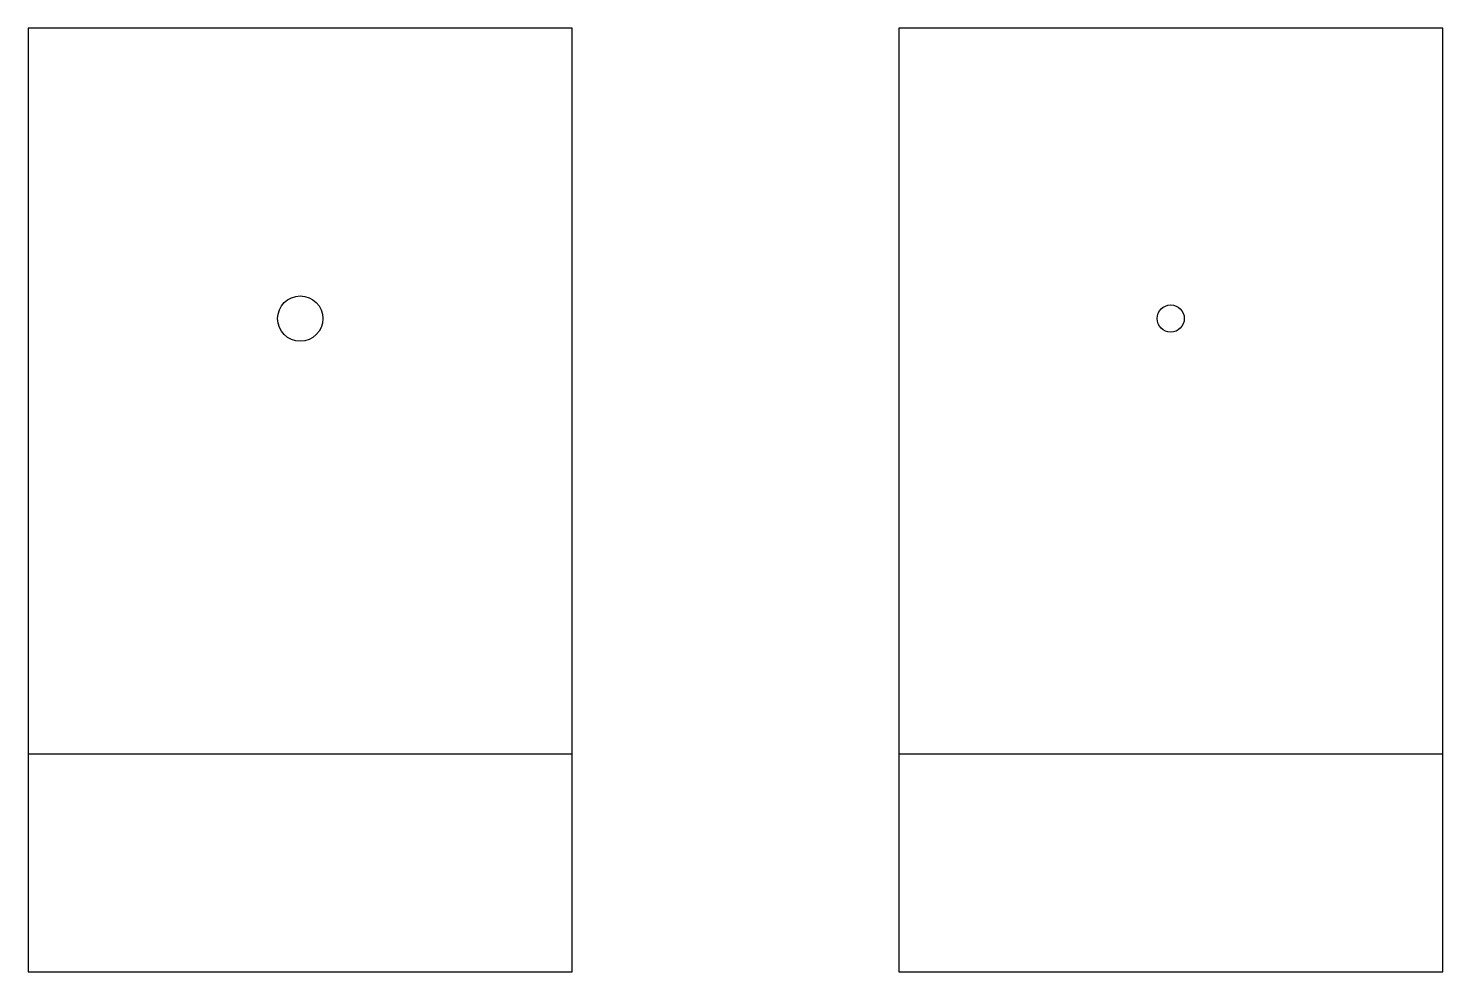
# Model space of a CAD drawing. Header units: millimetres. Extents: x -15 to 63, y -12 to 40.
import ezdxf

# ---------------------------------------------------------------- set-up
doc = ezdxf.new("R2010")
doc.units = ezdxf.units.MM
for name, color, linetype in [('BEND', 30, 'Continuous'), ('CUT_INNER', 6, 'Continuous'), ('CUT_OUTER', 1, 'Continuous')]:
    doc.layers.add(name, color=color, linetype=linetype)

msp = doc.modelspace()

# ---------------------------------------------------------------- linework, layer by layer
at = {"layer": 'BEND'}
for points in [[(-15, 0), (15, 0)], [(33, 0), (63, 0)]]:
    msp.add_lwpolyline(points, dxfattribs=at)
at = {"layer": 'CUT_INNER'}
for centre, radius in [((0, 24), 1.25), ((48, 24), 0.75)]:
    msp.add_circle(centre, radius, dxfattribs=at)
at = {"layer": 'CUT_OUTER'}
for points in [[(-15, -12), (15, -12), (15, 40), (-15, 40)], [(33, -12), (63, -12), (63, 40), (33, 40)]]:
    msp.add_lwpolyline(points, close=True, dxfattribs=at)

doc.saveas('drawing.dxf')
